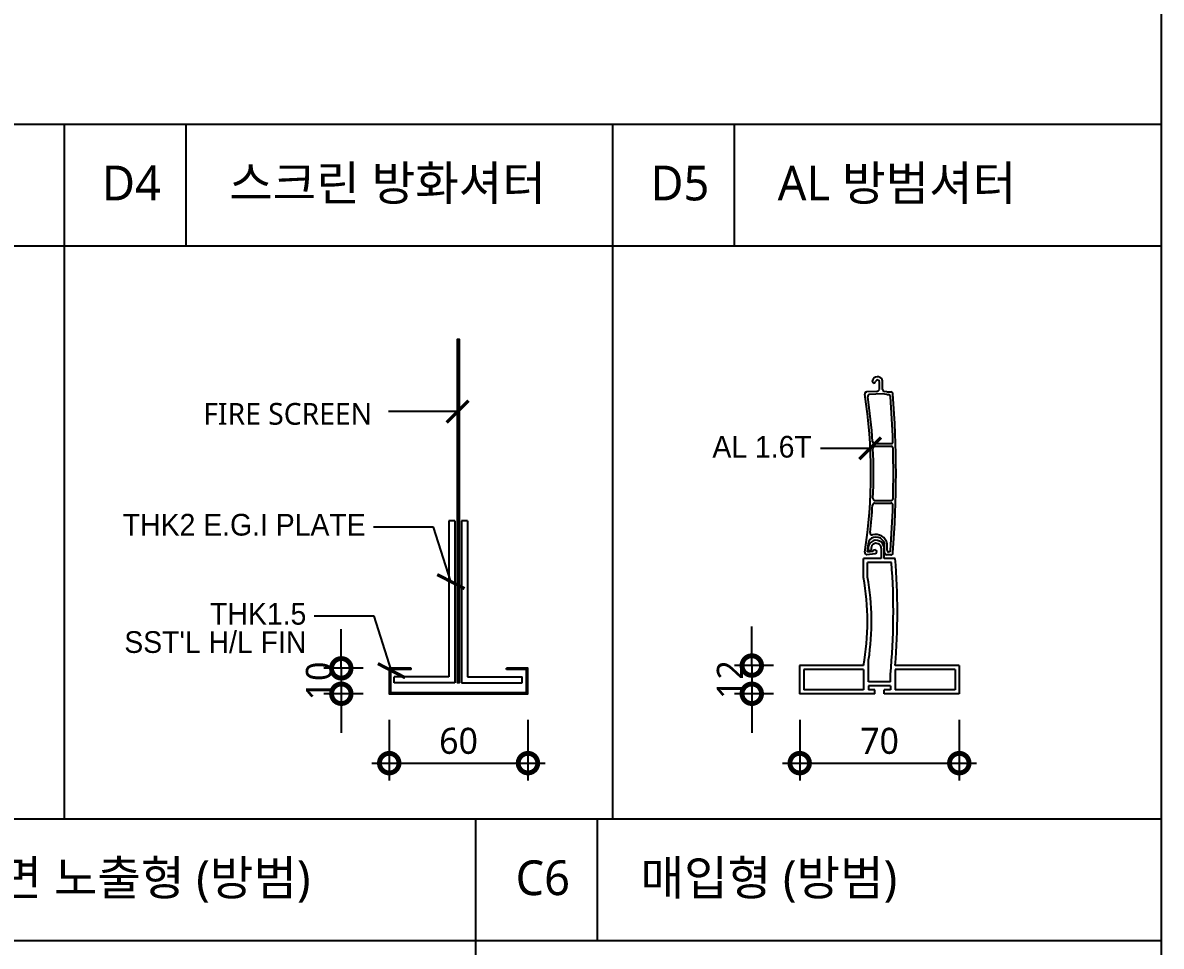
# Model space of a CAD drawing. Extents: x 4650 to 80882, y 2100 to 57300.
# Drawn here: x 60232 to 73350, y 19434 to 30068 of the extents above; entities that cross this region are included whole.
import ezdxf
from ezdxf.enums import TextEntityAlignment as Align

# ---------------------------------------------------------------- set-up
doc = ezdxf.new("R2010")
doc.units = 0
doc.header["$LTSCALE"] = 200
doc.header["$MEASUREMENT"] = 0
doc.header["$PDMODE"] = 2
doc.layers.get('0').update_dxf_attribs({"linetype": 'CONTINUOUS'})
doc.layers.get('DEFPOINTS').update_dxf_attribs({"color": 137, "linetype": 'CONTINUOUS'})
for name, color, linetype in [('C-STEEL', 7, 'CONTINUOUS'), ('DIM', 7, 'CONTINUOUS'), ('STEEL', 3, 'CONTINUOUS'), ('SYM-LEAD', 6, 'CONTINUOUS'), ('TEX', 3, 'CONTINUOUS'), ('TEXT', 3, 'CONTINUOUS')]:
    doc.layers.add(name, color=color, linetype=linetype)
doc.styles.add('$0$스타일1', font='malgun.ttf')
doc.styles.add('스타일1', font='malgun.ttf')
doc.dimstyles.new('CJA', dxfattribs={"dimscale": 300, "dimtxt": 2.7, "dimasz": 1, "dimexe": 2, "dimexo": 3, "dimgap": 1, "dimtad": 1, "dimdec": 0, "dimzin": 1, "dimdsep": 46, "dimlunit": 6, "dimtxsty": '$0$스타일1', "dimblk": 'CJDOT', "dimcen": 0.09, "dimdle": 1, "dimclrd": 256, "dimclre": 256, "dimclrt": 3, "dimadec": 0, "dimazin": 0, "dimtfac": 1, "dimtdec": 0, "dimtix": 1, "dimtmove": 2, "dimatfit": 3, "dimldrblk": 'CJDOT', "dimfxl": 1, "dimtolj": 1, "dimtzin": 1, "dimarcsym": 0})
doc.dimstyles.new('DIM-QD 1', dxfattribs={"dimtxt": 3, "dimasz": 1.5, "dimexe": 1, "dimexo": 0, "dimgap": 1, "dimtad": 1, "dimdec": 3, "dimdsep": 46, "dimlunit": 6, "dimtxsty": '$0$스타일1', "dimblk1": 'ARCHTICK', "dimblk2": 'ARCHTICK', "dimsah": 1, "dimcen": 0, "dimclrd": 256, "dimclre": 256, "dimclrt": 3, "dimazin": 2, "dimtfac": 1, "dimtdec": 3, "dimtix": 1, "dimtmove": 2, "dimatfit": 3, "dimldrblk": 'ARCHTICK', "dimfxl": 1, "dimtolj": 1, "dimtzin": 0, "dimarcsym": 0})

# ---------------------------------------------------------------- blocks, each defined once
blk = doc.blocks.new('_ARCHTICK')
at = {"color": 0, "linetype": 'ByBlock', "const_width": 0.15}
blk.add_lwpolyline([(-0.5, -0.5), (0.5, 0.5)], dxfattribs=at)
blk = doc.blocks.new('_DotSmall')
at = {"color": 0, "linetype": 'ByBlock', "const_width": 0.5}
blk.add_lwpolyline([(-0.0625, 0, 1), (0.0625, 0, 1)], format="xyb", close=True, dxfattribs=at)
blk = doc.blocks.new('*D37')
at = {"layer": 'DEFPOINTS', "color": 0, "transparency": 16777216}
for p in [(64454, 22341), (66053, 22341), (66053, 21542)]:
    blk.add_point(p, dxfattribs=at)
at = {"layer": 'DIM', "color": 7, "lineweight": -2, "transparency": 16777216}
for p, q in [((64454, 22041), (64454, 21342)), ((66053, 22041), (66053, 21342)), ((64254, 21542), (66253, 21542))]:
    blk.add_line(p, q, dxfattribs=at)
at = {"layer": 'DIM', "color": 7, "lineweight": -2, "transparency": 16777216, "xscale": 450, "yscale": 450, "zscale": 450, "rotation": 180}
blk.add_blockref('_DotSmall', (64454, 21542), dxfattribs=at)
at = {"layer": 'DIM', "color": 7, "lineweight": -2, "transparency": 16777216, "xscale": 450, "yscale": 450, "zscale": 450}
blk.add_blockref('_DotSmall', (66053, 21542), dxfattribs=at)
at = {"layer": 'DIM', "color": 3, "transparency": 16777216, "insert": (65253, 21797), "char_height": 300, "attachment_point": 5, "style": '스타일1'}
blk.add_mtext('\\A1;60', dxfattribs=at)
blk = doc.blocks.new('CJDOT')
blk.add_line((-2, 0), (2, 0))
at = {"const_width": 0.5}
blk.add_lwpolyline([(-0.25, 0, 1), (0.25, 0, 1)], format="xyb", close=True, dxfattribs=at)
blk = doc.blocks.new('*D38')
at = {"layer": 'DEFPOINTS', "color": 0, "transparency": 16777216}
for p in [(64454, 22634), (63902, 22341), (64454, 22341)]:
    blk.add_point(p, dxfattribs=at)
at = {"layer": 'DIM', "color": 7, "lineweight": -2, "transparency": 16777216}
for p, q in [((63902, 22634), (63902, 23084)), ((64154, 22634), (63702, 22634)), ((63902, 22634), (63902, 22341)), ((64154, 22341), (63702, 22341)), ((63902, 22341), (63902, 21891))]:
    blk.add_line(p, q, dxfattribs=at)
at = {"layer": 'DIM', "color": 7, "lineweight": -2, "transparency": 16777216, "xscale": 450, "yscale": 450, "zscale": 450}
for p, rotation in [((63902, 22634), 270), ((63902, 22341), 90)]:
    blk.add_blockref('_DotSmall', p, dxfattribs=dict(at, rotation=rotation))
at = {"layer": 'DIM', "color": 3, "transparency": 16777216, "insert": (63646, 22488), "char_height": 300, "attachment_point": 5, "rotation": 90, "style": '스타일1'}
blk.add_mtext('\\A1;10', dxfattribs=at)
blk = doc.blocks.new('*D73')
at = {"layer": 'DEFPOINTS', "color": 0, "transparency": 16777216}
for p in [(69184, 22341), (71023, 22341), (71023, 21542)]:
    blk.add_point(p, dxfattribs=at)
at = {"layer": 'DIM', "color": 7, "lineweight": -2, "transparency": 16777216}
for p, q in [((69184, 22041), (69184, 21342)), ((71023, 22041), (71023, 21342)), ((68984, 21542), (71223, 21542))]:
    blk.add_line(p, q, dxfattribs=at)
at = {"layer": 'DIM', "color": 7, "lineweight": -2, "transparency": 16777216, "xscale": 450, "yscale": 450, "zscale": 450, "rotation": 180}
blk.add_blockref('_DotSmall', (69184, 21542), dxfattribs=at)
at = {"layer": 'DIM', "color": 7, "lineweight": -2, "transparency": 16777216, "xscale": 450, "yscale": 450, "zscale": 450}
blk.add_blockref('_DotSmall', (71023, 21542), dxfattribs=at)
at = {"layer": 'DIM', "color": 3, "transparency": 16777216, "insert": (70104, 21797), "char_height": 300, "attachment_point": 5, "style": '스타일1'}
blk.add_mtext('\\A1;70', dxfattribs=at)
blk = doc.blocks.new('*D74')
at = {"layer": 'DEFPOINTS', "color": 0, "transparency": 16777216}
for p in [(69184, 22666), (68632, 22341), (69184, 22341)]:
    blk.add_point(p, dxfattribs=at)
at = {"layer": 'DIM', "color": 7, "lineweight": -2, "transparency": 16777216}
for p, q in [((68632, 22666), (68632, 23116)), ((68884, 22666), (68432, 22666)), ((68632, 22666), (68632, 22341)), ((68884, 22341), (68432, 22341)), ((68632, 22341), (68632, 21891))]:
    blk.add_line(p, q, dxfattribs=at)
at = {"layer": 'DIM', "color": 7, "lineweight": -2, "transparency": 16777216, "xscale": 450, "yscale": 450, "zscale": 450}
for p, rotation in [((68632, 22666), 270), ((68632, 22341), 90)]:
    blk.add_blockref('_DotSmall', p, dxfattribs=dict(at, rotation=rotation))
at = {"layer": 'DIM', "color": 3, "transparency": 16777216, "insert": (68379, 22504), "char_height": 300, "attachment_point": 5, "rotation": 90, "style": '스타일1'}
blk.add_mtext('\\A1;12', dxfattribs=at)

msp = doc.modelspace()

# ---------------------------------------------------------------- linework, layer by layer
msp.add_line((67030, 20900), (67030, 28900))
at = {"color": 3}
for p, q in [((70103, 25845.6), (70103, 25938.6)), ((70140, 25844.6), (70140, 25941.9)), ((69955.7, 25816.7), (69957.7, 25816.7)), ((70068, 25822.5), (69956.8, 25816.6)), ((70135, 25795.3), (69989.4, 25788.3)), ((70188.8, 25786.6), (70135, 25795.3)), ((70189.1, 25816.7), (70159.3, 25821.8)), ((70188.8, 25786.6), (70206.7, 25786.6)), ((70189.1, 25816.7), (70234.6, 25816.7)), ((70046.7, 25221.6), (70234.9, 25221.6)), ((70050.9, 25191.5), (70237.1, 25191.5)), ((70046.7, 24536.2), (70234.9, 24536.2)), ((70050.9, 24566.3), (70237.1, 24566.3)), ((70123.4, 24015.9), (70123.4, 23899.8)), ((70158.2, 23899.8), (70158.2, 24015.9)), ((70161.8, 23964.3), (70161.8, 24067.2)), ((70191.9, 23994.4), (70191.9, 24067.2)), ((70123.4, 23899.8), (69919.9, 23899.8)), ((69919.9, 23680.8), (69919.9, 23899.8)), ((69959.2, 23945), (70055.3, 23957.2)), ((69964.6, 23976), (70031, 23984.4)), ((69998.2, 23985.7), (69986.2, 23985.7)), ((70284.6, 23899.8), (70158.2, 23899.8)), ((70234.6, 23941.1), (70185, 23941.1)), ((70241.7, 23853.3), (69966.4, 23853.3)), ((69966.4, 23685), (69966.4, 23853.3)), ((69978, 22478.3), (69978, 22731.2)), ((69919.9, 22666.5), (69183.5, 22666.5)), ((69183.5, 22666.5), (69183.5, 22341.3)), ((69919.9, 22620), (69229.9, 22620)), ((69229.9, 22620), (69229.9, 22387.8)), ((69919.9, 22620), (69919.9, 22387.8)), ((70228.9, 22478.3), (70228.9, 22564)), ((71023.4, 22666.5), (70284.6, 22666.5)), ((70976.9, 22620), (70284.6, 22620)), ((70284.6, 22620), (70284.6, 22387.8)), ((70976.9, 22620), (70976.9, 22387.8)), ((71023.4, 22666.5), (71023.4, 22341.3)), ((70228.9, 22478.3), (69978, 22478.3)), ((70050, 22341.3), (69183.5, 22341.3)), ((69919.9, 22387.8), (69229.9, 22387.8)), ((70228.9, 22431.9), (69978, 22431.9)), ((69978, 22431.9), (69978, 22387.8)), ((70050, 22387.8), (69978, 22387.8)), ((70050, 22341.3), (70050, 22387.8)), ((70228.9, 22387.8), (70156.9, 22387.8)), ((70156.9, 22341.3), (70156.9, 22387.8)), ((71023.4, 22341.3), (70156.9, 22341.3)), ((70228.9, 22431.9), (70228.9, 22387.8)), ((70976.9, 22387.8), (70284.6, 22387.8))]:
    msp.add_line(p, q, dxfattribs=at)
for centre, radius, start, end in [((70082, 25933.6), 58.6, 8.1507, 148.76243), ((70043.4, 25939.5), 23.2, 152.49522, 244.99366), ((70126.1, 25896.4), 116.4, 141.63072, 152.49522), ((70034.2, 25941.7), 23.2, 268.75307, 333.81851), ((70126.1, 25896.4), 79.4, 141.63072, 153.81851), ((70082, 25933.6), 21.6, 13.45023, 148.76243), ((70068.2, 25860.2), 37.8, 269.72261, 337.19542), ((70163.2, 25844.6), 23.2, 180, 260.36641), ((69955.7, 25793.5), 23.2, 90, 189.0416), ((64208, 24878.9), 5796.9, 350.99541, 9.0416), ((69990.6, 25765.1), 23.2, 93.0567, 188.71318), ((64208, 24878.9), 5827, 3.58546, 8.71318), ((70206.7, 25763.4), 23.2, 4.40257, 90), ((58718, 24878.9), 11545.9, 1.81947, 4.40257), ((70234.6, 25793.5), 23.2, 4.54082, 90), ((58718, 24878.9), 11576, 355.45918, 4.54082), ((70046.7, 25244.8), 23.2, 178.18053, 270), ((70050.9, 25168.4), 23.2, 90, 178.56063), ((70234.9, 25244.8), 23.2, 270, 1.81947), ((70237.1, 25168.4), 23.2, 1.43937, 90), ((64208, 24878.9), 5827, 357.1641, 2.8359), ((58718, 24878.9), 11545.9, 358.56063, 1.43937), ((70046.7, 24513.1), 23.2, 90, 176.41454), ((70050.9, 24589.5), 23.2, 177.1641, 270), ((70234.9, 24513.1), 23.2, 358.18053, 90), ((70237.1, 24589.5), 23.2, 270, 358.56063), ((64208, 24878.9), 5827, 353.27712, 356.41454), ((58718, 24878.9), 11545.9, 355.59743, 358.18053), ((70061.8, 24042.9), 102.9, 13.64188, 135.15035), ((70017.9, 24194.1), 23.2, 173.27712, 285.01959), ((70058.5, 24039.6), 136.6, 12.40976, 104.6945), ((64208, 24878.9), 5827, 351.086, 352.34754), ((70065.3, 24015.9), 92.9, 0, 193.21298), ((70006, 24099.9), 23.2, 137.62476, 172.34754), ((70065.3, 24015.9), 58.1, 0, 195.46601), ((69956.3, 23968), 23.2, 170.99541, 277.23409), ((69986.2, 23997.4), 11.6, 193.21298, 270), ((69998.2, 23997.4), 11.6, 270, 15.46601), ((70051, 23977.8), 21, 281.75566, 161.74178), ((70185, 23964.3), 23.2, 180, 270), ((70215.1, 23994.4), 23.2, 180, 259.57785), ((70206.7, 23994.4), 23.2, 280.42215, 355.59743), ((70234.6, 23964.3), 23.2, 270, 355.45918), ((62740.3, 23283.1), 7569.5, 355.32712, 4.67288), ((62740.3, 23283.1), 7523, 354.5146, 4.3469), ((67141.3, 23173.6), 2824.6, 349.65646, 10.34354), ((67141.3, 23173.6), 2871, 351.13597, 10.2593)]:
    msp.add_arc(centre, radius, start, end, dxfattribs=at)
at = {"layer": 'C-STEEL', "color": 1}
for p, q in [((65141.3, 24332.7), (65141.3, 22536.7)), ((65211.2, 24332.7), (65141.3, 24332.7)), ((65211.2, 24332.7), (65211.2, 23660.3)), ((65286.9, 24332.7), (65286.9, 23660.3)), ((65356.8, 24332.7), (65286.9, 24332.7)), ((65356.8, 24332.7), (65356.8, 22536.7)), ((65211.2, 23660.3), (65211.2, 22466.7)), ((65286.9, 23660.3), (65286.9, 22466.7)), ((65141.3, 22536.7), (64511.5, 22536.7)), ((64511.5, 22466.7), (64511.5, 22536.7)), ((65211.2, 22466.7), (64511.5, 22466.7)), ((65286.9, 22466.7), (65986.6, 22466.7)), ((65356.8, 22536.7), (65986.6, 22536.7)), ((65986.6, 22466.7), (65986.6, 22536.7))]:
    msp.add_line(p, q, dxfattribs=at)
for points in [[(65242, 23660.3), (65242, 26423.2), (65258.2, 26423.2), (65258.2, 23660.3)], [(65258.2, 23660.3), (65258.2, 22466.8), (65242, 22466.8), (65242, 23660.3)]]:
    msp.add_lwpolyline(points, dxfattribs=at)
at = {"layer": 'STEEL'}
for p, q in [((64706.1, 22618.6), (64706.1, 22634.5)), ((65804.4, 22618.6), (65804.4, 22634.5))]:
    msp.add_line(p, q, dxfattribs=at)
for points in [[(64706.1, 22634.5), (64453.2, 22634.5), (64453.2, 22341.3), (66053.2, 22341.3), (66053.2, 22634.5), (65804.4, 22634.5)], [(64706.1, 22618.6), (64469.1, 22618.6), (64469.1, 22357.2), (66037.4, 22357.2), (66037.4, 22618.6), (65804.4, 22618.6)]]:
    msp.add_lwpolyline(points, dxfattribs=at)
at = {"layer": 'TEX', "color": 7}
for p, q in [((60710, 28900), (60710, 20900)), ((62110, 28900), (62110, 27500)), ((68430, 28900), (68430, 27500)), ((65450, 20900), (65450, 11500)), ((66850, 20900), (66850, 19500)), ((65450, 19500), (65450, 11500))]:
    msp.add_line(p, q, dxfattribs=at)
at = {"layer": 'TEX', "color": 6}
msp.add_lwpolyline([(4650, 57300), (73350, 57300), (73350, 2100), (4650, 2100)], close=True, dxfattribs=at)
at = {"layer": 'TEX', "color": 7}
for points in [[(4650, 28900), (73350, 28900)], [(4650, 27500), (73350, 27500)], [(24550, 19500), (73350, 19500)]]:
    msp.add_lwpolyline(points, dxfattribs=at)
at = {"layer": 'TEX', "color": 6}
for points in [[(41750, 28900), (73350, 28900)], [(4650, 20900), (73350, 20900)]]:
    msp.add_lwpolyline(points, dxfattribs=at)

# ---------------------------------------------------------------- texts
at = {"layer": 'TEXT', "style": '스타일1'}
for s, height, p in [('스크린 방화셔터', 400, (62610, 28022.3)), ('AL 방범셔터', 400, (68930, 28022.3)), ('FIRE SCREEN', 250, (62312.1, 25439.6)), ('측면 노출형 (방범)', 400, (59450, 20022.3)), ('매입형 (방범)', 400, (67350, 20022.3))]:
    msp.add_text(s, height=height, dxfattribs=at).set_placement(p)
for s, p in [('D4', (61483.9, 28022.3)), ('D5', (67803.9, 28022.3)), ('C6', (66223.9, 20022.3))]:
    msp.add_text(s, height=400, dxfattribs=at).set_placement(p, align=Align.CENTER)
at = {"layer": 'TEXT', "char_height": 250, "attachment_point": 9, "style": '스타일1'}
for s, insert in [('{\\fGulim|b0|i0|c129|p49;AL 1.6T}', (69323.4, 25057.4)), ('{\\fGulim|b0|i0|c129|p49;THK2 E.G.I PLATE}', (64183, 24159.2)), ('{\\fGulim|b0|i0|c129|p49;THK1.5 }', (63499.1, 23133.4)), ("{\\fGulim|b0|i0|c129|p49;SST'L H/L FIN}", (63499.1, 22807.9))]:
    msp.add_mtext(s, dxfattribs=dict(at, insert=insert))

# ---------------------------------------------------------------- dimensions: what is measured, and where the dimension line sits
at = {"layer": 'DIM'}
for base, p1, p2, text, picture, middle in [((68631.9, 22341.3), (69183.8, 22666.5), (69183.8, 22341.3), '12', '*D74', (68378.6, 22503.9)), ((63901.6, 22341.3), (64453.5, 22634.5), (64453.5, 22341.3), '10', '*D38', (63645.8, 22487.9))]:
    dim = msp.add_linear_dim(base=base, p1=p1, p2=p2, angle=90, text=text, dimstyle='CJA', override={"dimscale": 100, "dimtxt": 3, "dimasz": 4.5, "dimtxsty": '스타일1', "dimblk1": 'DotSmall', "dimblk2": 'DotSmall', "dimsah": 1, "dimdle": 2, "dimclrd": 7, "dimclre": 7}, dxfattribs=at)
    dim.commit()
    dim.dimension.update_dxf_attribs({"geometry": picture, "text_midpoint": middle})
for base, p1, p2, text, picture, middle in [((66053.2, 21542.3), (64453.5, 22341.3), (66053.2, 22341.3), '60', '*D37', (65253.4, 21797.3)), ((71023.4, 21542.3), (69183.8, 22341.3), (71023.4, 22341.3), '70', '*D73', (70103.6, 21797.3))]:
    dim = msp.add_linear_dim(base=base, p1=p1, p2=p2, text=text, dimstyle='CJA', override={"dimscale": 100, "dimtxt": 3, "dimasz": 4.5, "dimtxsty": '스타일1', "dimblk1": 'DotSmall', "dimblk2": 'DotSmall', "dimsah": 1, "dimdle": 2, "dimclrd": 7, "dimclre": 7}, dxfattribs=at)
    dim.commit()
    dim.dimension.update_dxf_attribs({"geometry": picture, "text_midpoint": middle})

# ---------------------------------------------------------------- leaders
at = {"layer": 'SYM-LEAD'}
for points in [[(65242, 25590.5), (64447.2, 25590.5)], [(69995.7, 25167.2), (69425.3, 25167.2)], [(65164.6, 23632.7), (64964.7, 24259.2), (64271.3, 24259.2)], [(64480.7, 22606.9), (64280.8, 23233.4), (63587.4, 23233.4)]]:
    msp.add_leader(points, dimstyle='DIM-QD 1', override={"dimscale": 100, "dimasz": 2.5, "dimtad": 0, "dimclrd": 6}, dxfattribs=at)

doc.saveas('drawing.dxf')
